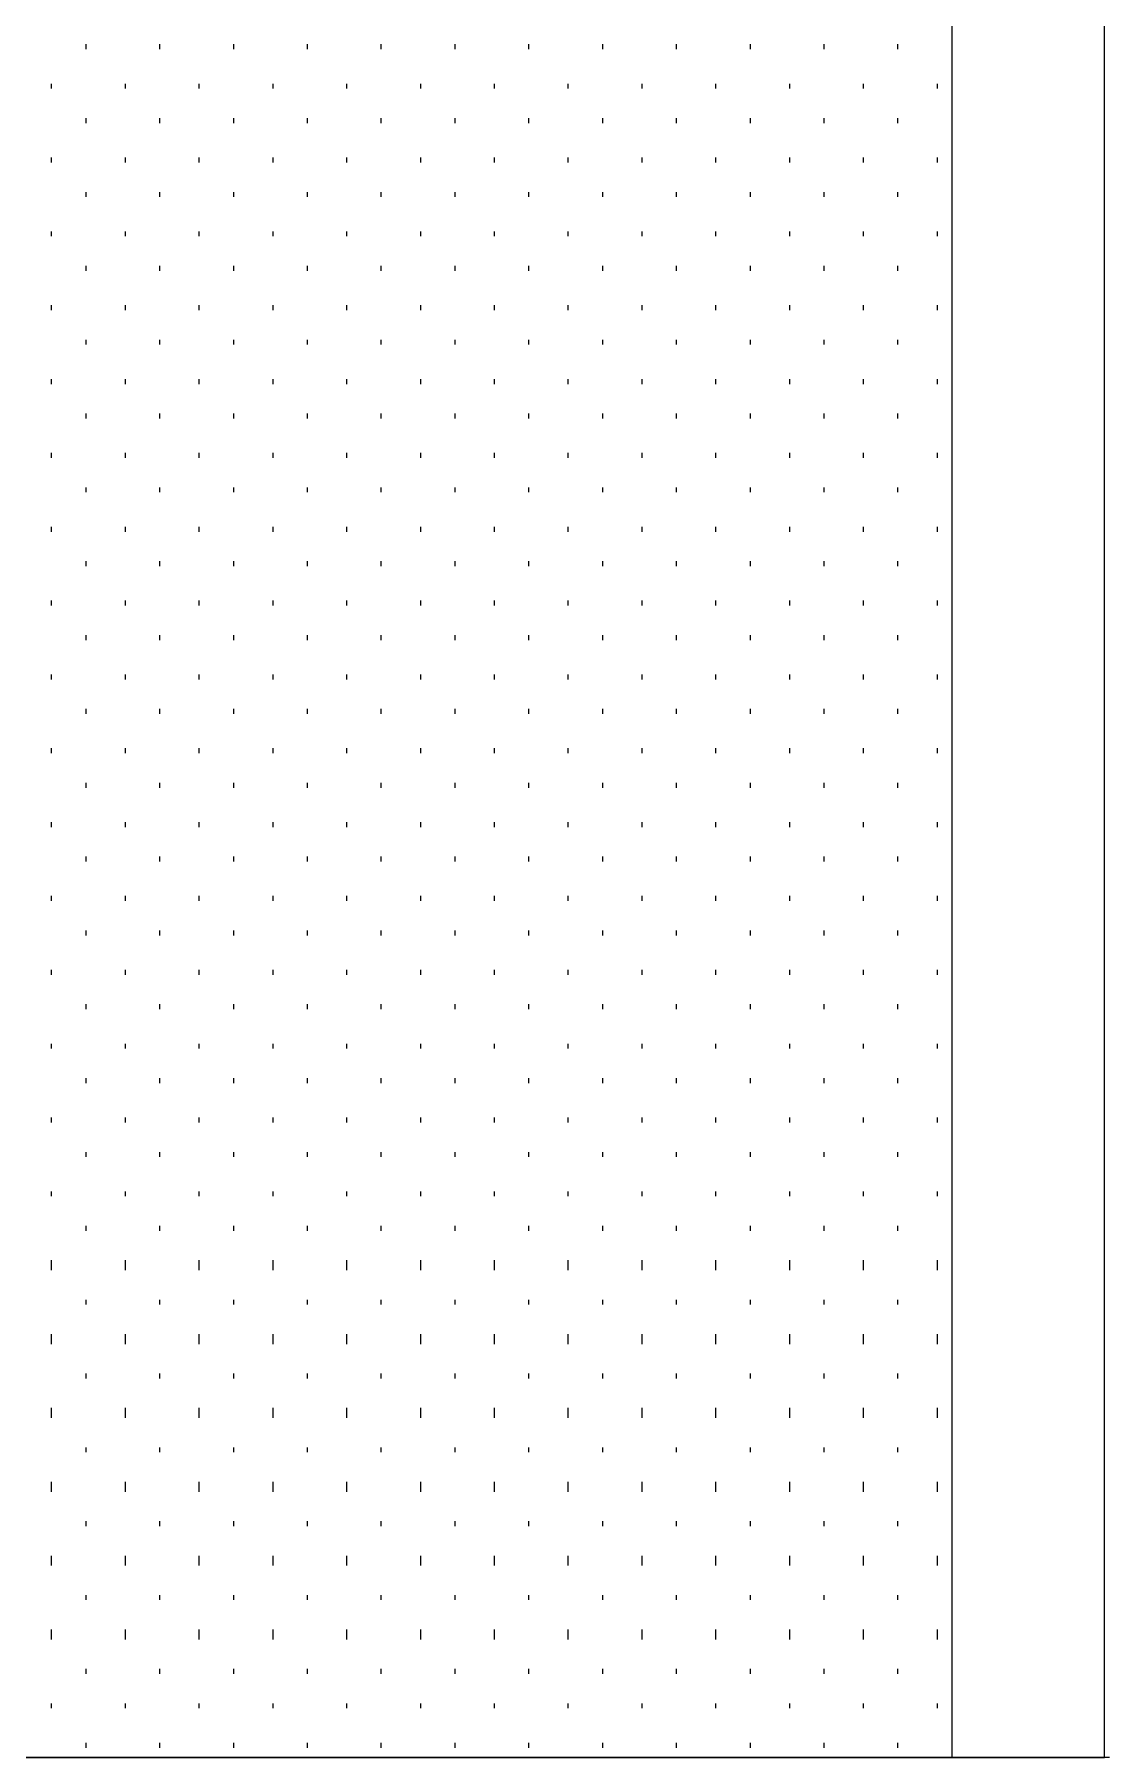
# Model space of a CAD drawing. Header units: inches. Extents: x -6061 to 13621, y -296 to 7483.
# Drawn here: x 12722.57 to 12740.07, y -121.48 to -93.45 of the extents above; entities that cross this region are included whole.
import ezdxf

# ---------------------------------------------------------------- set-up
doc = ezdxf.new("R2010")
doc.units = ezdxf.units.IN
doc.header["$MEASUREMENT"] = 0
doc.layers.get('0').update_dxf_attribs({"linetype": 'CONTINUOUS'})

msp = doc.modelspace()

# ---------------------------------------------------------------- linework, layer by layer
at = {"color": 7, "linetype": 'Continuous', "lineweight": 9, "true_color": 0x000007}
for p, q in [((12737.50325, -121.47911), (12737.50325, -29.45513)), ((12739.98605, -121.47911), (12739.98605, -29.45513)), ((12737.50325, -121.47911), (12737.50325, -31.93793)), ((12737.50325, -121.47911), (12701.46252, -121.47911)), ((12701.46252, -121.47911), (12737.50325, -121.47911)), ((12739.98605, -121.47911), (12737.50325, -121.47911)), ((12737.50325, -121.47911), (12739.98605, -121.47911))]:
    msp.add_line(p, q, dxfattribs=at)
at = {"color": 7, "linetype": 'Continuous', "lineweight": 18, "true_color": 0x000007}
for p, q in [((12739.98605, -121.47911), (12739.98605, -29.45513)), ((12740.06614, -121.47911), (12739.98605, -121.47911))]:
    msp.add_line(p, q, dxfattribs=at)
at = {"color": 7, "linetype": 'Continuous', "lineweight": 9, "true_color": 0xffffff}
for p, q in [((12723.40732, -93.68771), (12723.40732, -93.60761)), ((12724.60868, -93.68771), (12724.60868, -93.60761)), ((12725.81004, -93.68771), (12725.81004, -93.60761)), ((12727.01139, -93.68771), (12727.01139, -93.60761)), ((12728.21275, -93.68771), (12728.21275, -93.60761)), ((12729.41411, -93.68771), (12729.41411, -93.60761)), ((12730.61547, -93.68771), (12730.61547, -93.60761)), ((12731.81682, -93.68771), (12731.81682, -93.60761)), ((12733.01818, -93.68771), (12733.01818, -93.60761)), ((12734.21954, -93.68771), (12734.21954, -93.60761)), ((12735.4209, -93.68771), (12735.4209, -93.60761)), ((12736.62225, -93.68771), (12736.62225, -93.60761)), ((12722.84669, -94.32843), (12722.84669, -94.24834)), ((12724.04805, -94.32843), (12724.04805, -94.24834)), ((12725.2494, -94.32843), (12725.2494, -94.24834)), ((12726.45076, -94.32843), (12726.45076, -94.24834)), ((12727.65212, -94.32843), (12727.65212, -94.24834)), ((12728.85347, -94.32843), (12728.85347, -94.24834)), ((12730.05483, -94.32843), (12730.05483, -94.24834)), ((12731.25619, -94.32843), (12731.25619, -94.24834)), ((12732.45755, -94.32843), (12732.45755, -94.24834)), ((12733.6589, -94.32843), (12733.6589, -94.24834)), ((12734.86026, -94.32843), (12734.86026, -94.24834)), ((12736.06162, -94.32843), (12736.06162, -94.24834)), ((12737.26298, -94.32843), (12737.26298, -94.24834)), ((12723.40732, -94.88906), (12723.40732, -94.80897)), ((12724.60868, -94.88906), (12724.60868, -94.80897)), ((12725.81004, -94.88906), (12725.81004, -94.80897)), ((12727.01139, -94.88906), (12727.01139, -94.80897)), ((12728.21275, -94.88906), (12728.21275, -94.80897)), ((12729.41411, -94.88906), (12729.41411, -94.80897)), ((12730.61547, -94.88906), (12730.61547, -94.80897)), ((12731.81682, -94.88906), (12731.81682, -94.80897)), ((12733.01818, -94.88906), (12733.01818, -94.80897)), ((12734.21954, -94.88906), (12734.21954, -94.80897)), ((12735.4209, -94.88906), (12735.4209, -94.80897)), ((12736.62225, -94.88906), (12736.62225, -94.80897)), ((12722.84669, -95.52979), (12722.84669, -95.4497)), ((12724.04805, -95.52979), (12724.04805, -95.4497)), ((12725.2494, -95.52979), (12725.2494, -95.4497)), ((12726.45076, -95.52979), (12726.45076, -95.4497)), ((12727.65212, -95.52979), (12727.65212, -95.4497)), ((12728.85347, -95.52979), (12728.85347, -95.4497)), ((12730.05483, -95.52979), (12730.05483, -95.4497)), ((12731.25619, -95.52979), (12731.25619, -95.4497)), ((12732.45755, -95.52979), (12732.45755, -95.4497)), ((12733.6589, -95.52979), (12733.6589, -95.4497)), ((12734.86026, -95.52979), (12734.86026, -95.4497)), ((12736.06162, -95.52979), (12736.06162, -95.4497)), ((12737.26298, -95.52979), (12737.26298, -95.4497)), ((12723.40732, -96.09042), (12723.40732, -96.01033)), ((12724.60868, -96.09042), (12724.60868, -96.01033)), ((12725.81004, -96.09042), (12725.81004, -96.01033)), ((12727.01139, -96.09042), (12727.01139, -96.01033)), ((12728.21275, -96.09042), (12728.21275, -96.01033)), ((12729.41411, -96.09042), (12729.41411, -96.01033)), ((12730.61547, -96.09042), (12730.61547, -96.01033)), ((12731.81682, -96.09042), (12731.81682, -96.01033)), ((12733.01818, -96.09042), (12733.01818, -96.01033)), ((12734.21954, -96.09042), (12734.21954, -96.01033)), ((12735.4209, -96.09042), (12735.4209, -96.01033)), ((12736.62225, -96.09042), (12736.62225, -96.01033)), ((12722.84669, -96.73114), (12722.84669, -96.65105)), ((12724.04805, -96.73114), (12724.04805, -96.65105)), ((12725.2494, -96.73114), (12725.2494, -96.65105)), ((12726.45076, -96.73114), (12726.45076, -96.65105)), ((12727.65212, -96.73114), (12727.65212, -96.65105)), ((12728.85347, -96.73114), (12728.85347, -96.65105)), ((12730.05483, -96.73114), (12730.05483, -96.65105)), ((12731.25619, -96.73114), (12731.25619, -96.65105)), ((12732.45755, -96.73114), (12732.45755, -96.65105)), ((12733.6589, -96.73114), (12733.6589, -96.65105)), ((12734.86026, -96.73114), (12734.86026, -96.65105)), ((12736.06162, -96.73114), (12736.06162, -96.65105)), ((12737.26298, -96.73114), (12737.26298, -96.65105)), ((12723.40732, -97.29178), (12723.40732, -97.21169)), ((12724.60868, -97.29178), (12724.60868, -97.21169)), ((12725.81004, -97.29178), (12725.81004, -97.21169)), ((12727.01139, -97.29178), (12727.01139, -97.21169)), ((12728.21275, -97.29178), (12728.21275, -97.21169)), ((12729.41411, -97.29178), (12729.41411, -97.21169)), ((12730.61547, -97.29178), (12730.61547, -97.21169)), ((12731.81682, -97.29178), (12731.81682, -97.21169)), ((12733.01818, -97.29178), (12733.01818, -97.21169)), ((12734.21954, -97.29178), (12734.21954, -97.21169)), ((12735.4209, -97.29178), (12735.4209, -97.21169)), ((12736.62225, -97.29178), (12736.62225, -97.21169)), ((12722.84669, -97.9325), (12722.84669, -97.85241)), ((12724.04805, -97.9325), (12724.04805, -97.85241)), ((12725.2494, -97.9325), (12725.2494, -97.85241)), ((12726.45076, -97.9325), (12726.45076, -97.85241)), ((12727.65212, -97.9325), (12727.65212, -97.85241)), ((12728.85347, -97.9325), (12728.85347, -97.85241)), ((12730.05483, -97.9325), (12730.05483, -97.85241)), ((12731.25619, -97.9325), (12731.25619, -97.85241)), ((12732.45755, -97.9325), (12732.45755, -97.85241)), ((12733.6589, -97.9325), (12733.6589, -97.85241)), ((12734.86026, -97.9325), (12734.86026, -97.85241)), ((12736.06162, -97.9325), (12736.06162, -97.85241)), ((12737.26298, -97.9325), (12737.26298, -97.85241)), ((12723.40732, -98.49314), (12723.40732, -98.41304)), ((12724.60868, -98.49314), (12724.60868, -98.41304)), ((12725.81004, -98.49314), (12725.81004, -98.41304)), ((12727.01139, -98.49314), (12727.01139, -98.41304)), ((12728.21275, -98.49314), (12728.21275, -98.41304)), ((12729.41411, -98.49314), (12729.41411, -98.41304)), ((12730.61547, -98.49314), (12730.61547, -98.41304)), ((12731.81682, -98.49314), (12731.81682, -98.41304)), ((12733.01818, -98.49314), (12733.01818, -98.41304)), ((12734.21954, -98.49314), (12734.21954, -98.41304)), ((12735.4209, -98.49314), (12735.4209, -98.41304)), ((12736.62225, -98.49314), (12736.62225, -98.41304)), ((12722.84669, -99.13386), (12722.84669, -99.05377)), ((12724.04805, -99.13386), (12724.04805, -99.05377)), ((12725.2494, -99.13386), (12725.2494, -99.05377)), ((12726.45076, -99.13386), (12726.45076, -99.05377)), ((12727.65212, -99.13386), (12727.65212, -99.05377)), ((12728.85347, -99.13386), (12728.85347, -99.05377)), ((12730.05483, -99.13386), (12730.05483, -99.05377)), ((12731.25619, -99.13386), (12731.25619, -99.05377)), ((12732.45755, -99.13386), (12732.45755, -99.05377)), ((12733.6589, -99.13386), (12733.6589, -99.05377)), ((12734.86026, -99.13386), (12734.86026, -99.05377)), ((12736.06162, -99.13386), (12736.06162, -99.05377)), ((12737.26298, -99.13386), (12737.26298, -99.05377)), ((12723.40732, -99.69449), (12723.40732, -99.6144)), ((12724.60868, -99.69449), (12724.60868, -99.6144)), ((12725.81004, -99.69449), (12725.81004, -99.6144)), ((12727.01139, -99.69449), (12727.01139, -99.6144)), ((12728.21275, -99.69449), (12728.21275, -99.6144)), ((12729.41411, -99.69449), (12729.41411, -99.6144)), ((12730.61547, -99.69449), (12730.61547, -99.6144)), ((12731.81682, -99.69449), (12731.81682, -99.6144)), ((12733.01818, -99.69449), (12733.01818, -99.6144)), ((12734.21954, -99.69449), (12734.21954, -99.6144)), ((12735.4209, -99.69449), (12735.4209, -99.6144)), ((12736.62225, -99.69449), (12736.62225, -99.6144)), ((12722.84669, -100.33522), (12722.84669, -100.25513)), ((12724.04805, -100.33522), (12724.04805, -100.25513)), ((12725.2494, -100.33522), (12725.2494, -100.25513)), ((12726.45076, -100.33522), (12726.45076, -100.25513)), ((12727.65212, -100.33522), (12727.65212, -100.25513)), ((12728.85347, -100.33522), (12728.85347, -100.25513)), ((12730.05483, -100.33522), (12730.05483, -100.25513)), ((12731.25619, -100.33522), (12731.25619, -100.25513)), ((12732.45755, -100.33522), (12732.45755, -100.25513)), ((12733.6589, -100.33522), (12733.6589, -100.25513)), ((12734.86026, -100.33522), (12734.86026, -100.25513)), ((12736.06162, -100.33522), (12736.06162, -100.25513)), ((12737.26298, -100.33522), (12737.26298, -100.25513)), ((12723.40732, -100.89585), (12723.40732, -100.81576)), ((12724.60868, -100.89585), (12724.60868, -100.81576)), ((12725.81004, -100.89585), (12725.81004, -100.81576)), ((12727.01139, -100.89585), (12727.01139, -100.81576)), ((12728.21275, -100.89585), (12728.21275, -100.81576)), ((12729.41411, -100.89585), (12729.41411, -100.81576)), ((12730.61547, -100.89585), (12730.61547, -100.81576)), ((12731.81682, -100.89585), (12731.81682, -100.81576)), ((12733.01818, -100.89585), (12733.01818, -100.81576)), ((12734.21954, -100.89585), (12734.21954, -100.81576)), ((12735.4209, -100.89585), (12735.4209, -100.81576)), ((12736.62225, -100.89585), (12736.62225, -100.81576)), ((12722.84669, -101.53657), (12722.84669, -101.45648)), ((12724.04805, -101.53657), (12724.04805, -101.45648)), ((12725.2494, -101.53657), (12725.2494, -101.45648)), ((12726.45076, -101.53657), (12726.45076, -101.45648)), ((12727.65212, -101.53657), (12727.65212, -101.45648)), ((12728.85347, -101.53657), (12728.85347, -101.45648)), ((12730.05483, -101.53657), (12730.05483, -101.45648)), ((12731.25619, -101.53657), (12731.25619, -101.45648)), ((12732.45755, -101.53657), (12732.45755, -101.45648)), ((12733.6589, -101.53657), (12733.6589, -101.45648)), ((12734.86026, -101.53657), (12734.86026, -101.45648)), ((12736.06162, -101.53657), (12736.06162, -101.45648)), ((12737.26298, -101.53657), (12737.26298, -101.45648)), ((12723.40732, -102.09721), (12723.40732, -102.01712)), ((12724.60868, -102.09721), (12724.60868, -102.01712)), ((12725.81004, -102.09721), (12725.81004, -102.01712)), ((12727.01139, -102.09721), (12727.01139, -102.01712)), ((12728.21275, -102.09721), (12728.21275, -102.01712)), ((12729.41411, -102.09721), (12729.41411, -102.01712)), ((12730.61547, -102.09721), (12730.61547, -102.01712)), ((12731.81682, -102.09721), (12731.81682, -102.01712)), ((12733.01818, -102.09721), (12733.01818, -102.01712)), ((12734.21954, -102.09721), (12734.21954, -102.01712)), ((12735.4209, -102.09721), (12735.4209, -102.01712)), ((12736.62225, -102.09721), (12736.62225, -102.01712)), ((12722.84669, -102.73793), (12722.84669, -102.65784)), ((12724.04805, -102.73793), (12724.04805, -102.65784)), ((12725.2494, -102.73793), (12725.2494, -102.65784)), ((12726.45076, -102.73793), (12726.45076, -102.65784)), ((12727.65212, -102.73793), (12727.65212, -102.65784)), ((12728.85347, -102.73793), (12728.85347, -102.65784)), ((12730.05483, -102.73793), (12730.05483, -102.65784)), ((12731.25619, -102.73793), (12731.25619, -102.65784)), ((12732.45755, -102.73793), (12732.45755, -102.65784)), ((12733.6589, -102.73793), (12733.6589, -102.65784)), ((12734.86026, -102.73793), (12734.86026, -102.65784)), ((12736.06162, -102.73793), (12736.06162, -102.65784)), ((12737.26298, -102.73793), (12737.26298, -102.65784)), ((12723.40732, -103.29857), (12723.40732, -103.21847)), ((12724.60868, -103.29857), (12724.60868, -103.21847)), ((12725.81004, -103.29857), (12725.81004, -103.21847)), ((12727.01139, -103.29857), (12727.01139, -103.21847)), ((12728.21275, -103.29857), (12728.21275, -103.21847)), ((12729.41411, -103.29857), (12729.41411, -103.21847)), ((12730.61547, -103.29857), (12730.61547, -103.21847)), ((12731.81682, -103.29857), (12731.81682, -103.21847)), ((12733.01818, -103.29857), (12733.01818, -103.21847)), ((12734.21954, -103.29857), (12734.21954, -103.21847)), ((12735.4209, -103.29857), (12735.4209, -103.21847)), ((12736.62225, -103.29857), (12736.62225, -103.21847)), ((12722.84669, -103.93929), (12722.84669, -103.8592)), ((12724.04805, -103.93929), (12724.04805, -103.8592)), ((12725.2494, -103.93929), (12725.2494, -103.8592)), ((12726.45076, -103.93929), (12726.45076, -103.8592)), ((12727.65212, -103.93929), (12727.65212, -103.8592)), ((12728.85347, -103.93929), (12728.85347, -103.8592)), ((12730.05483, -103.93929), (12730.05483, -103.8592)), ((12731.25619, -103.93929), (12731.25619, -103.8592)), ((12732.45755, -103.93929), (12732.45755, -103.8592)), ((12733.6589, -103.93929), (12733.6589, -103.8592)), ((12734.86026, -103.93929), (12734.86026, -103.8592)), ((12736.06162, -103.93929), (12736.06162, -103.8592)), ((12737.26298, -103.93929), (12737.26298, -103.8592)), ((12723.40732, -104.49992), (12723.40732, -104.41983)), ((12724.60868, -104.49992), (12724.60868, -104.41983)), ((12725.81004, -104.49992), (12725.81004, -104.41983)), ((12727.01139, -104.49992), (12727.01139, -104.41983)), ((12728.21275, -104.49992), (12728.21275, -104.41983)), ((12729.41411, -104.49992), (12729.41411, -104.41983)), ((12730.61547, -104.49992), (12730.61547, -104.41983)), ((12731.81682, -104.49992), (12731.81682, -104.41983)), ((12733.01818, -104.49992), (12733.01818, -104.41983)), ((12734.21954, -104.49992), (12734.21954, -104.41983)), ((12735.4209, -104.49992), (12735.4209, -104.41983)), ((12736.62225, -104.49992), (12736.62225, -104.41983)), ((12722.84669, -105.14065), (12722.84669, -105.06056)), ((12724.04805, -105.14065), (12724.04805, -105.06056)), ((12725.2494, -105.14065), (12725.2494, -105.06056)), ((12726.45076, -105.14065), (12726.45076, -105.06056)), ((12727.65212, -105.14065), (12727.65212, -105.06056)), ((12728.85347, -105.14065), (12728.85347, -105.06056)), ((12730.05483, -105.14065), (12730.05483, -105.06056)), ((12731.25619, -105.14065), (12731.25619, -105.06056)), ((12732.45755, -105.14065), (12732.45755, -105.06056)), ((12733.6589, -105.14065), (12733.6589, -105.06056)), ((12734.86026, -105.14065), (12734.86026, -105.06056)), ((12736.06162, -105.14065), (12736.06162, -105.06056)), ((12737.26298, -105.14065), (12737.26298, -105.06056)), ((12723.40732, -105.70128), (12723.40732, -105.62119)), ((12724.60868, -105.70128), (12724.60868, -105.62119)), ((12725.81004, -105.70128), (12725.81004, -105.62119)), ((12727.01139, -105.70128), (12727.01139, -105.62119)), ((12728.21275, -105.70128), (12728.21275, -105.62119)), ((12729.41411, -105.70128), (12729.41411, -105.62119)), ((12730.61547, -105.70128), (12730.61547, -105.62119)), ((12731.81682, -105.70128), (12731.81682, -105.62119)), ((12733.01818, -105.70128), (12733.01818, -105.62119)), ((12734.21954, -105.70128), (12734.21954, -105.62119)), ((12735.4209, -105.70128), (12735.4209, -105.62119)), ((12736.62225, -105.70128), (12736.62225, -105.62119)), ((12722.84669, -106.342), (12722.84669, -106.26191)), ((12724.04805, -106.342), (12724.04805, -106.26191)), ((12725.2494, -106.342), (12725.2494, -106.26191)), ((12726.45076, -106.342), (12726.45076, -106.26191)), ((12727.65212, -106.342), (12727.65212, -106.26191)), ((12728.85347, -106.342), (12728.85347, -106.26191)), ((12730.05483, -106.342), (12730.05483, -106.26191)), ((12731.25619, -106.342), (12731.25619, -106.26191)), ((12732.45755, -106.342), (12732.45755, -106.26191)), ((12733.6589, -106.342), (12733.6589, -106.26191)), ((12734.86026, -106.342), (12734.86026, -106.26191)), ((12736.06162, -106.342), (12736.06162, -106.26191)), ((12737.26298, -106.342), (12737.26298, -106.26191)), ((12723.40732, -106.90264), (12723.40732, -106.82255)), ((12724.60868, -106.90264), (12724.60868, -106.82255)), ((12725.81004, -106.90264), (12725.81004, -106.82255)), ((12727.01139, -106.90264), (12727.01139, -106.82255)), ((12728.21275, -106.90264), (12728.21275, -106.82255)), ((12729.41411, -106.90264), (12729.41411, -106.82255)), ((12730.61547, -106.90264), (12730.61547, -106.82255)), ((12731.81682, -106.90264), (12731.81682, -106.82255)), ((12733.01818, -106.90264), (12733.01818, -106.82255)), ((12734.21954, -106.90264), (12734.21954, -106.82255)), ((12735.4209, -106.90264), (12735.4209, -106.82255)), ((12736.62225, -106.90264), (12736.62225, -106.82255)), ((12722.84669, -107.54336), (12722.84669, -107.46327)), ((12724.04805, -107.54336), (12724.04805, -107.46327)), ((12725.2494, -107.54336), (12725.2494, -107.46327)), ((12726.45076, -107.54336), (12726.45076, -107.46327)), ((12727.65212, -107.54336), (12727.65212, -107.46327)), ((12728.85347, -107.54336), (12728.85347, -107.46327)), ((12730.05483, -107.54336), (12730.05483, -107.46327)), ((12731.25619, -107.54336), (12731.25619, -107.46327)), ((12732.45755, -107.54336), (12732.45755, -107.46327)), ((12733.6589, -107.54336), (12733.6589, -107.46327)), ((12734.86026, -107.54336), (12734.86026, -107.46327)), ((12736.06162, -107.54336), (12736.06162, -107.46327)), ((12737.26298, -107.54336), (12737.26298, -107.46327)), ((12723.40732, -108.10399), (12723.40732, -108.0239)), ((12724.60868, -108.10399), (12724.60868, -108.0239)), ((12725.81004, -108.10399), (12725.81004, -108.0239)), ((12727.01139, -108.10399), (12727.01139, -108.0239)), ((12728.21275, -108.10399), (12728.21275, -108.0239)), ((12729.41411, -108.10399), (12729.41411, -108.0239)), ((12730.61547, -108.10399), (12730.61547, -108.0239)), ((12731.81682, -108.10399), (12731.81682, -108.0239)), ((12733.01818, -108.10399), (12733.01818, -108.0239)), ((12734.21954, -108.10399), (12734.21954, -108.0239)), ((12735.4209, -108.10399), (12735.4209, -108.0239)), ((12736.62225, -108.10399), (12736.62225, -108.0239)), ((12722.84669, -108.74472), (12722.84669, -108.66463)), ((12724.04805, -108.74472), (12724.04805, -108.66463)), ((12725.2494, -108.74472), (12725.2494, -108.66463)), ((12726.45076, -108.74472), (12726.45076, -108.66463)), ((12727.65212, -108.74472), (12727.65212, -108.66463)), ((12728.85347, -108.74472), (12728.85347, -108.66463)), ((12730.05483, -108.74472), (12730.05483, -108.66463)), ((12731.25619, -108.74472), (12731.25619, -108.66463)), ((12732.45755, -108.74472), (12732.45755, -108.66463)), ((12733.6589, -108.74472), (12733.6589, -108.66463)), ((12734.86026, -108.74472), (12734.86026, -108.66463)), ((12736.06162, -108.74472), (12736.06162, -108.66463)), ((12737.26298, -108.74472), (12737.26298, -108.66463)), ((12723.40732, -109.30535), (12723.40732, -109.22526)), ((12724.60868, -109.30535), (12724.60868, -109.22526)), ((12725.81004, -109.30535), (12725.81004, -109.22526)), ((12727.01139, -109.30535), (12727.01139, -109.22526)), ((12728.21275, -109.30535), (12728.21275, -109.22526)), ((12729.41411, -109.30535), (12729.41411, -109.22526)), ((12730.61547, -109.30535), (12730.61547, -109.22526)), ((12731.81682, -109.30535), (12731.81682, -109.22526)), ((12733.01818, -109.30535), (12733.01818, -109.22526)), ((12734.21954, -109.30535), (12734.21954, -109.22526)), ((12735.4209, -109.30535), (12735.4209, -109.22526)), ((12736.62225, -109.30535), (12736.62225, -109.22526)), ((12722.84669, -109.94608), (12722.84669, -109.86599)), ((12724.04805, -109.94608), (12724.04805, -109.86599)), ((12725.2494, -109.94608), (12725.2494, -109.86599)), ((12726.45076, -109.94608), (12726.45076, -109.86599)), ((12727.65212, -109.94608), (12727.65212, -109.86599)), ((12728.85347, -109.94608), (12728.85347, -109.86599)), ((12730.05483, -109.94608), (12730.05483, -109.86599)), ((12731.25619, -109.94608), (12731.25619, -109.86599)), ((12732.45755, -109.94608), (12732.45755, -109.86599)), ((12733.6589, -109.94608), (12733.6589, -109.86599)), ((12734.86026, -109.94608), (12734.86026, -109.86599)), ((12736.06162, -109.94608), (12736.06162, -109.86599)), ((12737.26298, -109.94608), (12737.26298, -109.86599)), ((12723.40732, -110.50671), (12723.40732, -110.42662)), ((12724.60868, -110.50671), (12724.60868, -110.42662)), ((12725.81004, -110.50671), (12725.81004, -110.42662)), ((12727.01139, -110.50671), (12727.01139, -110.42662)), ((12728.21275, -110.50671), (12728.21275, -110.42662)), ((12729.41411, -110.50671), (12729.41411, -110.42662)), ((12730.61547, -110.50671), (12730.61547, -110.42662)), ((12731.81682, -110.50671), (12731.81682, -110.42662)), ((12733.01818, -110.50671), (12733.01818, -110.42662)), ((12734.21954, -110.50671), (12734.21954, -110.42662)), ((12735.4209, -110.50671), (12735.4209, -110.42662)), ((12736.62225, -110.50671), (12736.62225, -110.42662)), ((12722.84669, -111.14743), (12722.84669, -111.06734)), ((12724.04805, -111.14743), (12724.04805, -111.06734)), ((12725.2494, -111.14743), (12725.2494, -111.06734)), ((12726.45076, -111.14743), (12726.45076, -111.06734)), ((12727.65212, -111.14743), (12727.65212, -111.06734)), ((12728.85347, -111.14743), (12728.85347, -111.06734)), ((12730.05483, -111.14743), (12730.05483, -111.06734)), ((12731.25619, -111.14743), (12731.25619, -111.06734)), ((12732.45755, -111.14743), (12732.45755, -111.06734)), ((12733.6589, -111.14743), (12733.6589, -111.06734)), ((12734.86026, -111.14743), (12734.86026, -111.06734)), ((12736.06162, -111.14743), (12736.06162, -111.06734)), ((12737.26298, -111.14743), (12737.26298, -111.06734)), ((12723.40732, -111.70807), (12723.40732, -111.62798)), ((12724.60868, -111.70807), (12724.60868, -111.62798)), ((12725.81004, -111.70807), (12725.81004, -111.62798)), ((12727.01139, -111.70807), (12727.01139, -111.62798)), ((12728.21275, -111.70807), (12728.21275, -111.62798)), ((12729.41411, -111.70807), (12729.41411, -111.62798)), ((12730.61547, -111.70807), (12730.61547, -111.62798)), ((12731.81682, -111.70807), (12731.81682, -111.62798)), ((12733.01818, -111.70807), (12733.01818, -111.62798)), ((12734.21954, -111.70807), (12734.21954, -111.62798)), ((12735.4209, -111.70807), (12735.4209, -111.62798)), ((12736.62225, -111.70807), (12736.62225, -111.62798)), ((12722.84669, -112.34879), (12722.84669, -112.2687)), ((12724.04805, -112.34879), (12724.04805, -112.2687)), ((12725.2494, -112.34879), (12725.2494, -112.2687)), ((12726.45076, -112.34879), (12726.45076, -112.2687)), ((12727.65212, -112.34879), (12727.65212, -112.2687)), ((12728.85347, -112.34879), (12728.85347, -112.2687)), ((12730.05483, -112.34879), (12730.05483, -112.2687)), ((12731.25619, -112.34879), (12731.25619, -112.2687)), ((12732.45755, -112.34879), (12732.45755, -112.2687)), ((12733.6589, -112.34879), (12733.6589, -112.2687)), ((12734.86026, -112.34879), (12734.86026, -112.2687)), ((12736.06162, -112.34879), (12736.06162, -112.2687)), ((12737.26298, -112.34879), (12737.26298, -112.2687)), ((12723.40732, -112.90942), (12723.40732, -112.82933)), ((12724.60868, -112.90942), (12724.60868, -112.82933)), ((12725.81004, -112.90942), (12725.81004, -112.82933)), ((12727.01139, -112.90942), (12727.01139, -112.82933)), ((12728.21275, -112.90942), (12728.21275, -112.82933)), ((12729.41411, -112.90942), (12729.41411, -112.82933)), ((12730.61547, -112.90942), (12730.61547, -112.82933)), ((12731.81682, -112.90942), (12731.81682, -112.82933)), ((12733.01818, -112.90942), (12733.01818, -112.82933)), ((12734.21954, -112.90942), (12734.21954, -112.82933)), ((12735.4209, -112.90942), (12735.4209, -112.82933)), ((12736.62225, -112.90942), (12736.62225, -112.82933)), ((12722.84669, -113.55015), (12722.84669, -113.38997)), ((12724.04805, -113.55015), (12724.04805, -113.38997)), ((12725.2494, -113.55015), (12725.2494, -113.38997)), ((12726.45076, -113.55015), (12726.45076, -113.38997)), ((12727.65212, -113.55015), (12727.65212, -113.38997)), ((12728.85347, -113.55015), (12728.85347, -113.38997)), ((12730.05483, -113.55015), (12730.05483, -113.38997)), ((12731.25619, -113.55015), (12731.25619, -113.38997)), ((12732.45755, -113.55015), (12732.45755, -113.38997)), ((12733.6589, -113.55015), (12733.6589, -113.38997)), ((12734.86026, -113.55015), (12734.86026, -113.38997)), ((12736.06162, -113.55015), (12736.06162, -113.38997)), ((12737.26298, -113.55015), (12737.26298, -113.38997)), ((12723.40732, -114.11078), (12723.40732, -114.03069)), ((12724.60868, -114.11078), (12724.60868, -114.03069)), ((12725.81004, -114.11078), (12725.81004, -114.03069)), ((12727.01139, -114.11078), (12727.01139, -114.03069)), ((12728.21275, -114.11078), (12728.21275, -114.03069)), ((12729.41411, -114.11078), (12729.41411, -114.03069)), ((12730.61547, -114.11078), (12730.61547, -114.03069)), ((12731.81682, -114.11078), (12731.81682, -114.03069)), ((12733.01818, -114.11078), (12733.01818, -114.03069)), ((12734.21954, -114.11078), (12734.21954, -114.03069)), ((12735.4209, -114.11078), (12735.4209, -114.03069)), ((12736.62225, -114.11078), (12736.62225, -114.03069)), ((12722.84669, -114.75151), (12722.84669, -114.59133)), ((12724.04805, -114.75151), (12724.04805, -114.59133)), ((12725.2494, -114.75151), (12725.2494, -114.59133)), ((12726.45076, -114.75151), (12726.45076, -114.59133)), ((12727.65212, -114.75151), (12727.65212, -114.59133)), ((12728.85347, -114.75151), (12728.85347, -114.59133)), ((12730.05483, -114.75151), (12730.05483, -114.59133)), ((12731.25619, -114.75151), (12731.25619, -114.59133)), ((12732.45755, -114.75151), (12732.45755, -114.59133)), ((12733.6589, -114.75151), (12733.6589, -114.59133)), ((12734.86026, -114.75151), (12734.86026, -114.59133)), ((12736.06162, -114.75151), (12736.06162, -114.59133)), ((12737.26298, -114.75151), (12737.26298, -114.59133)), ((12723.40732, -115.31214), (12723.40732, -115.23205)), ((12724.60868, -115.31214), (12724.60868, -115.23205)), ((12725.81004, -115.31214), (12725.81004, -115.23205)), ((12727.01139, -115.31214), (12727.01139, -115.23205)), ((12728.21275, -115.31214), (12728.21275, -115.23205)), ((12729.41411, -115.31214), (12729.41411, -115.23205)), ((12730.61547, -115.31214), (12730.61547, -115.23205)), ((12731.81682, -115.31214), (12731.81682, -115.23205)), ((12733.01818, -115.31214), (12733.01818, -115.23205)), ((12734.21954, -115.31214), (12734.21954, -115.23205)), ((12735.4209, -115.31214), (12735.4209, -115.23205)), ((12736.62225, -115.31214), (12736.62225, -115.23205)), ((12722.84669, -115.95286), (12722.84669, -115.79268)), ((12724.04805, -115.95286), (12724.04805, -115.79268)), ((12725.2494, -115.95286), (12725.2494, -115.79268)), ((12726.45076, -115.95286), (12726.45076, -115.79268)), ((12727.65212, -115.95286), (12727.65212, -115.79268)), ((12728.85347, -115.95286), (12728.85347, -115.79268)), ((12730.05483, -115.95286), (12730.05483, -115.79268)), ((12731.25619, -115.95286), (12731.25619, -115.79268)), ((12732.45755, -115.95286), (12732.45755, -115.79268)), ((12733.6589, -115.95286), (12733.6589, -115.79268)), ((12734.86026, -115.95286), (12734.86026, -115.79268)), ((12736.06162, -115.95286), (12736.06162, -115.79268)), ((12737.26298, -115.95286), (12737.26298, -115.79268)), ((12723.40732, -116.5135), (12723.40732, -116.43341)), ((12724.60868, -116.5135), (12724.60868, -116.43341)), ((12725.81004, -116.5135), (12725.81004, -116.43341)), ((12727.01139, -116.5135), (12727.01139, -116.43341)), ((12728.21275, -116.5135), (12728.21275, -116.43341)), ((12729.41411, -116.5135), (12729.41411, -116.43341)), ((12730.61547, -116.5135), (12730.61547, -116.43341)), ((12731.81682, -116.5135), (12731.81682, -116.43341)), ((12733.01818, -116.5135), (12733.01818, -116.43341)), ((12734.21954, -116.5135), (12734.21954, -116.43341)), ((12735.4209, -116.5135), (12735.4209, -116.43341)), ((12736.62225, -116.5135), (12736.62225, -116.43341)), ((12722.84669, -117.15422), (12722.84669, -116.99404)), ((12724.04805, -117.15422), (12724.04805, -116.99404)), ((12725.2494, -117.15422), (12725.2494, -116.99404)), ((12726.45076, -117.15422), (12726.45076, -116.99404)), ((12727.65212, -117.15422), (12727.65212, -116.99404)), ((12728.85347, -117.15422), (12728.85347, -116.99404)), ((12730.05483, -117.15422), (12730.05483, -116.99404)), ((12731.25619, -117.15422), (12731.25619, -116.99404)), ((12732.45755, -117.15422), (12732.45755, -116.99404)), ((12733.6589, -117.15422), (12733.6589, -116.99404)), ((12734.86026, -117.15422), (12734.86026, -116.99404)), ((12736.06162, -117.15422), (12736.06162, -116.99404)), ((12737.26298, -117.15422), (12737.26298, -116.99404)), ((12723.40732, -117.71485), (12723.40732, -117.63476)), ((12724.60868, -117.71485), (12724.60868, -117.63476)), ((12725.81004, -117.71485), (12725.81004, -117.63476)), ((12727.01139, -117.71485), (12727.01139, -117.63476)), ((12728.21275, -117.71485), (12728.21275, -117.63476)), ((12729.41411, -117.71485), (12729.41411, -117.63476)), ((12730.61547, -117.71485), (12730.61547, -117.63476)), ((12731.81682, -117.71485), (12731.81682, -117.63476)), ((12733.01818, -117.71485), (12733.01818, -117.63476)), ((12734.21954, -117.71485), (12734.21954, -117.63476)), ((12735.4209, -117.71485), (12735.4209, -117.63476)), ((12736.62225, -117.71485), (12736.62225, -117.63476)), ((12722.84669, -118.35558), (12722.84669, -118.1954)), ((12724.04805, -118.35558), (12724.04805, -118.1954)), ((12725.2494, -118.35558), (12725.2494, -118.1954)), ((12726.45076, -118.35558), (12726.45076, -118.1954)), ((12727.65212, -118.35558), (12727.65212, -118.1954)), ((12728.85347, -118.35558), (12728.85347, -118.1954)), ((12730.05483, -118.35558), (12730.05483, -118.1954)), ((12731.25619, -118.35558), (12731.25619, -118.1954)), ((12732.45755, -118.35558), (12732.45755, -118.1954)), ((12733.6589, -118.35558), (12733.6589, -118.1954)), ((12734.86026, -118.35558), (12734.86026, -118.1954)), ((12736.06162, -118.35558), (12736.06162, -118.1954)), ((12737.26298, -118.35558), (12737.26298, -118.1954)), ((12723.40732, -118.91621), (12723.40732, -118.83612)), ((12724.60868, -118.91621), (12724.60868, -118.83612)), ((12725.81004, -118.91621), (12725.81004, -118.83612)), ((12727.01139, -118.91621), (12727.01139, -118.83612)), ((12728.21275, -118.91621), (12728.21275, -118.83612)), ((12729.41411, -118.91621), (12729.41411, -118.83612)), ((12730.61547, -118.91621), (12730.61547, -118.83612)), ((12731.81682, -118.91621), (12731.81682, -118.83612)), ((12733.01818, -118.91621), (12733.01818, -118.83612)), ((12734.21954, -118.91621), (12734.21954, -118.83612)), ((12735.4209, -118.91621), (12735.4209, -118.83612)), ((12736.62225, -118.91621), (12736.62225, -118.83612)), ((12722.84669, -119.55694), (12722.84669, -119.39676)), ((12724.04805, -119.55694), (12724.04805, -119.39676)), ((12725.2494, -119.55694), (12725.2494, -119.39676)), ((12726.45076, -119.55694), (12726.45076, -119.39676)), ((12727.65212, -119.55694), (12727.65212, -119.39676)), ((12728.85347, -119.55694), (12728.85347, -119.39676)), ((12730.05483, -119.55694), (12730.05483, -119.39676)), ((12731.25619, -119.55694), (12731.25619, -119.39676)), ((12732.45755, -119.55694), (12732.45755, -119.39676)), ((12733.6589, -119.55694), (12733.6589, -119.39676)), ((12734.86026, -119.55694), (12734.86026, -119.39676)), ((12736.06162, -119.55694), (12736.06162, -119.39676)), ((12737.26298, -119.55694), (12737.26298, -119.39676)), ((12723.40732, -120.11757), (12723.40732, -120.03748)), ((12724.60868, -120.11757), (12724.60868, -120.03748)), ((12725.81004, -120.11757), (12725.81004, -120.03748)), ((12727.01139, -120.11757), (12727.01139, -120.03748)), ((12728.21275, -120.11757), (12728.21275, -120.03748)), ((12729.41411, -120.11757), (12729.41411, -120.03748)), ((12730.61547, -120.11757), (12730.61547, -120.03748)), ((12731.81682, -120.11757), (12731.81682, -120.03748)), ((12733.01818, -120.11757), (12733.01818, -120.03748)), ((12734.21954, -120.11757), (12734.21954, -120.03748)), ((12735.4209, -120.11757), (12735.4209, -120.03748)), ((12736.62225, -120.11757), (12736.62225, -120.03748)), ((12722.84669, -120.6782), (12722.84669, -120.59811)), ((12724.04805, -120.6782), (12724.04805, -120.59811)), ((12725.2494, -120.6782), (12725.2494, -120.59811)), ((12726.45076, -120.6782), (12726.45076, -120.59811)), ((12727.65212, -120.6782), (12727.65212, -120.59811)), ((12728.85347, -120.6782), (12728.85347, -120.59811)), ((12730.05483, -120.6782), (12730.05483, -120.59811)), ((12731.25619, -120.6782), (12731.25619, -120.59811)), ((12732.45755, -120.6782), (12732.45755, -120.59811)), ((12733.6589, -120.6782), (12733.6589, -120.59811)), ((12734.86026, -120.6782), (12734.86026, -120.59811)), ((12736.06162, -120.6782), (12736.06162, -120.59811)), ((12737.26298, -120.6782), (12737.26298, -120.59811)), ((12723.40732, -121.31893), (12723.40732, -121.23884)), ((12724.60868, -121.31893), (12724.60868, -121.23884)), ((12725.81004, -121.31893), (12725.81004, -121.23884)), ((12727.01139, -121.31893), (12727.01139, -121.23884)), ((12728.21275, -121.31893), (12728.21275, -121.23884)), ((12729.41411, -121.31893), (12729.41411, -121.23884)), ((12730.61547, -121.31893), (12730.61547, -121.23884)), ((12731.81682, -121.31893), (12731.81682, -121.23884)), ((12733.01818, -121.31893), (12733.01818, -121.23884)), ((12734.21954, -121.31893), (12734.21954, -121.23884)), ((12735.4209, -121.31893), (12735.4209, -121.23884)), ((12736.62225, -121.31893), (12736.62225, -121.23884))]:
    msp.add_line(p, q, dxfattribs=at)

doc.saveas('drawing.dxf')
